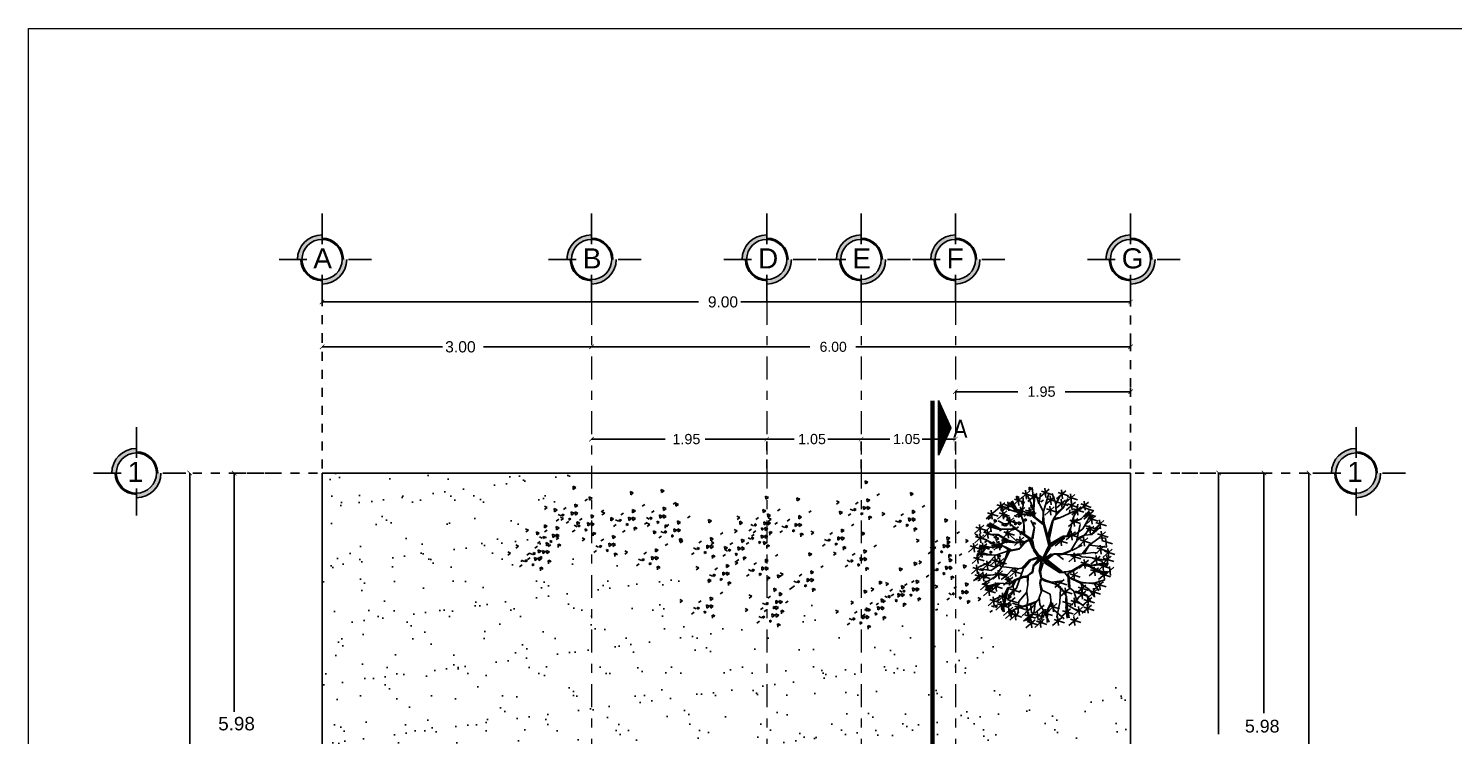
# Model space of a CAD drawing. Header units: inches. Extents: x 0.9 to 45.9, y 0.4 to 30.4.
# Drawn here: x 0.94 to 16.81, y 22.51 to 30.38 of the extents above; entities that cross this region are included whole.
import ezdxf

# ---------------------------------------------------------------- set-up
doc = ezdxf.new("R2010")
doc.units = ezdxf.units.IN
doc.header["$MEASUREMENT"] = 0
for name, pattern in [('ACAD_ISO02W100', [15, 12, -3]), ('DASHDOT', [25.4, 12.7, -6.35, 0, -6.35]), ('JIS_09_08', [10.75, 8, -0.55, 0.55, -0.55, 0.55, -0.55])]:
    doc.linetypes.add(name, pattern=pattern)
for name, color, linetype in [('corte', 6, 'Continuous'), ('JARDÍN-PLANTAS', 88, 'Continuous'), ('MUEBLES', 8, 'Continuous'), ('TEXTO', 142, 'Continuous'), ('VEGETACIÓN EXISTENTE', 84, 'Continuous'), ('VENTANAS', 143, 'Continuous')]:
    doc.layers.add(name, color=color, linetype=linetype)
doc.layers.add('EJES', color=252, linetype='DASHDOT', lineweight=9)
doc.layers.add('PIE D PLANO', color=1, linetype='Continuous', lineweight=18)
doc.styles.add('COTAS', font='Tahoma.ttf', dxfattribs={"height": 0.1})
doc.styles.add('COTAS II', font='Arial.ttf', dxfattribs={"height": 0.1})
doc.styles.add('TEXTO', font='Arial.ttf', dxfattribs={"width": 0.8, "height": 0.2})

# ---------------------------------------------------------------- blocks, each defined once
blk = doc.blocks.new('_ArchTick')
at = {"color": 0, "linetype": 'ByBlock', "const_width": 0.15}
blk.add_lwpolyline([(-0.5, -0.5), (0.5, 0.5)], dxfattribs=at)
blk = doc.blocks.new('ar-2')
at = {"layer": 'VEGETACIÓN EXISTENTE'}
for p, q in [((29.552, 112.413), (29.346, 112.23)), ((29.379, 112.368), (29.613, 112.296)), ((29.457, 112.43), (29.48, 112.23)), ((29.716, 112.36), (29.509, 112.177)), ((29.543, 112.315), (29.776, 112.243)), ((29.603, 112.491), (29.626, 112.29)), ((29.638, 112.218), (29.619, 112.342)), ((29.62, 112.377), (29.643, 112.177)), ((29.638, 112.342), (29.65, 112.224)), ((29.644, 111.993), (29.662, 112.348)), ((29.756, 112.137), (29.688, 112.342)), ((29.762, 112.143), (29.787, 112.361)), ((29.982, 112.455), (29.776, 112.272)), ((29.809, 112.411), (30.043, 112.339)), ((29.855, 111.956), (29.974, 112.361)), ((29.887, 112.473), (29.91, 112.272)), ((30.129, 112.131), (30.048, 112.355)), ((30.353, 112.423), (30.146, 112.24)), ((30.18, 112.379), (30.413, 112.306)), ((30.257, 112.441), (30.28, 112.24)), ((30.555, 112.339), (30.348, 112.155)), ((30.459, 112.356), (30.482, 112.155)), ((28.994, 112.147), (28.788, 111.964)), ((28.821, 112.102), (29.055, 112.03)), ((28.899, 112.164), (28.922, 111.964)), ((29.159, 112.15), (28.953, 111.966)), ((29.24, 111.943), (28.972, 112.031)), ((28.986, 112.105), (29.22, 112.033)), ((29.064, 112.167), (29.087, 111.966)), ((29.245, 111.956), (29.091, 112.149)), ((29.115, 112.149), (29.24, 111.988)), ((29.24, 111.988), (29.14, 112.174)), ((29.277, 111.969), (29.158, 112.187)), ((29.381, 112.272), (29.175, 112.089)), ((29.208, 112.227), (29.442, 112.155)), ((29.442, 112.04), (29.235, 111.857)), ((29.269, 111.995), (29.502, 111.923)), ((29.286, 112.289), (29.309, 112.089)), ((29.346, 112.057), (29.369, 111.857)), ((29.401, 112.088), (29.364, 112.162)), ((29.37, 111.844), (29.414, 112.149)), ((29.414, 112.149), (29.395, 112.287)), ((29.632, 112.027), (29.426, 111.844)), ((29.638, 112.025), (29.5, 112.311)), ((29.537, 112.044), (29.56, 111.844)), ((29.619, 111.888), (29.644, 112.043)), ((29.644, 112.043), (29.638, 112.218)), ((29.849, 111.956), (29.762, 112.143)), ((30.096, 112.061), (29.889, 111.878)), ((30.099, 112.288), (29.893, 112.105)), ((29.923, 112.016), (30.156, 111.944)), ((29.926, 112.243), (30.16, 112.171)), ((30, 112.078), (30.023, 111.878)), ((30.004, 112.305), (30.027, 112.105)), ((30.142, 111.882), (30.129, 112.131)), ((30.136, 112.137), (30.229, 112.305)), ((30.344, 112.212), (30.137, 112.029)), ((30.142, 111.919), (30.297, 112.038)), ((30.147, 111.882), (30.297, 112.031)), ((30.171, 112.168), (30.404, 112.095)), ((30.248, 112.23), (30.271, 112.029)), ((30.297, 112.031), (30.396, 112.249)), ((30.566, 112.171), (30.36, 111.988)), ((30.382, 112.294), (30.615, 112.222)), ((30.393, 112.127), (30.627, 112.054)), ((30.428, 111.913), (30.739, 112.056)), ((30.434, 111.919), (30.446, 112)), ((30.471, 112.189), (30.494, 111.988)), ((30.694, 112.066), (30.488, 111.883)), ((30.521, 112.021), (30.755, 111.949)), ((30.595, 111.956), (30.621, 112.125)), ((30.599, 112.083), (30.622, 111.883)), ((30.86, 112.173), (30.654, 111.99)), ((30.687, 112.129), (30.921, 112.056)), ((30.743, 112.051), (30.977, 111.979)), ((30.765, 112.191), (30.788, 111.99)), ((28.764, 111.682), (28.558, 111.499)), ((28.786, 111.965), (28.579, 111.782)), ((28.613, 111.92), (28.846, 111.848)), ((28.897, 111.564), (28.654, 111.695)), ((28.669, 111.7), (28.692, 111.499)), ((28.69, 111.982), (28.714, 111.782)), ((29.043, 111.964), (28.837, 111.781)), ((28.978, 111.677), (28.853, 111.744)), ((28.87, 111.919), (29.104, 111.847)), ((29.041, 111.839), (28.91, 111.982)), ((28.948, 111.981), (28.971, 111.781)), ((29.198, 111.809), (28.992, 111.626)), ((29.025, 111.764), (29.259, 111.692)), ((29.102, 111.683), (29.041, 111.839)), ((29.258, 111.564), (29.102, 111.683)), ((29.103, 111.827), (29.126, 111.626)), ((29.383, 111.888), (29.245, 111.956)), ((29.383, 111.9), (29.277, 111.969)), ((29.42, 111.733), (29.37, 111.844)), ((29.37, 111.844), (29.42, 111.683)), ((29.494, 111.894), (29.383, 111.9)), ((29.588, 111.876), (29.383, 111.888)), ((29.42, 111.683), (29.414, 111.471)), ((29.439, 111.458), (29.42, 111.733)), ((29.459, 111.982), (29.692, 111.91)), ((29.619, 111.888), (29.494, 111.894)), ((29.662, 111.601), (29.576, 111.757)), ((29.862, 111.657), (29.588, 111.876)), ((29.638, 111.906), (29.644, 111.863)), ((29.669, 111.832), (29.644, 111.993)), ((29.881, 111.664), (29.669, 111.832)), ((29.837, 111.701), (29.855, 111.95)), ((29.874, 111.677), (29.849, 111.956)), ((29.961, 111.421), (30.067, 111.77)), ((29.998, 111.365), (30.08, 111.794)), ((30.08, 111.794), (30.142, 111.882)), ((30.086, 111.776), (30.223, 111.82)), ((30.104, 111.813), (30.229, 111.826)), ((30.223, 111.82), (30.428, 111.913)), ((30.622, 111.809), (30.416, 111.626)), ((30.446, 111.502), (30.491, 111.701)), ((30.449, 111.764), (30.683, 111.692)), ((30.484, 111.714), (30.546, 111.888)), ((30.491, 111.701), (30.701, 111.8)), ((30.502, 111.739), (30.695, 111.794)), ((30.527, 111.827), (30.55, 111.626)), ((30.546, 111.888), (30.595, 111.956)), ((30.701, 111.8), (30.857, 111.963)), ((30.739, 111.577), (30.857, 111.782)), ((30.963, 111.971), (30.756, 111.788)), ((30.757, 111.863), (30.87, 111.943)), ((30.757, 111.85), (30.882, 111.919)), ((30.79, 111.926), (31.023, 111.854)), ((31.017, 111.865), (30.81, 111.682)), ((30.844, 111.82), (31.077, 111.748)), ((30.857, 111.782), (30.956, 111.857)), ((30.867, 111.988), (30.89, 111.788)), ((30.921, 111.882), (30.945, 111.682)), ((31.2, 111.764), (30.994, 111.581)), ((31.027, 111.72), (31.261, 111.648)), ((31.105, 111.782), (31.128, 111.581)), ((28.528, 111.641), (28.322, 111.457)), ((28.536, 111.431), (28.33, 111.248)), ((28.355, 111.596), (28.589, 111.524)), ((28.363, 111.387), (28.597, 111.315)), ((28.433, 111.658), (28.456, 111.457)), ((28.441, 111.449), (28.464, 111.248)), ((28.703, 111.533), (28.497, 111.35)), ((28.68, 111.44), (28.53, 111.502)), ((28.53, 111.488), (28.763, 111.416)), ((28.591, 111.638), (28.825, 111.565)), ((28.608, 111.55), (28.631, 111.35)), ((28.853, 111.558), (28.611, 111.664)), ((28.853, 111.564), (28.636, 111.67)), ((28.853, 111.44), (28.68, 111.44)), ((28.848, 111.434), (28.755, 111.366)), ((29.245, 111.558), (28.853, 111.558)), ((29.091, 111.303), (28.853, 111.44)), ((29.041, 111.297), (28.854, 111.434)), ((29.153, 111.542), (28.947, 111.359)), ((29.091, 111.677), (28.978, 111.677)), ((28.98, 111.498), (29.214, 111.426)), ((29.058, 111.56), (29.081, 111.359)), ((29.29, 111.272), (29.084, 111.452)), ((29.426, 111.381), (29.22, 111.198)), ((29.494, 111.409), (29.245, 111.558)), ((29.563, 111.334), (29.271, 111.534)), ((29.331, 111.398), (29.354, 111.198)), ((29.619, 111.328), (29.494, 111.409)), ((29.6, 111.352), (29.656, 111.595)), ((29.625, 111.346), (29.662, 111.601)), ((29.98, 111.197), (29.862, 111.657)), ((29.967, 111.378), (29.881, 111.664)), ((29.998, 111.352), (29.967, 111.378)), ((29.98, 111.384), (30.017, 111.534)), ((30.017, 111.246), (30.297, 111.409)), ((30.036, 111.179), (30.309, 111.396)), ((30.333, 111.375), (30.126, 111.192)), ((30.237, 111.392), (30.26, 111.192)), ((30.297, 111.409), (30.422, 111.421)), ((30.309, 111.396), (30.471, 111.409)), ((30.572, 111.509), (30.366, 111.326)), ((30.385, 111.421), (30.459, 111.59)), ((30.399, 111.465), (30.632, 111.392)), ((30.422, 111.421), (30.446, 111.502)), ((30.471, 111.409), (30.565, 111.446)), ((30.477, 111.527), (30.5, 111.326)), ((30.565, 111.446), (30.739, 111.577)), ((30.603, 111.328), (30.677, 111.671)), ((30.609, 111.322), (30.783, 111.434)), ((30.615, 111.366), (30.789, 111.44)), ((30.85, 111.375), (30.644, 111.192)), ((30.755, 111.392), (30.778, 111.192)), ((30.981, 111.635), (30.775, 111.452)), ((30.783, 111.648), (31.017, 111.576)), ((30.783, 111.434), (30.939, 111.453)), ((30.789, 111.434), (30.895, 111.621)), ((30.808, 111.591), (31.042, 111.519)), ((30.876, 111.216), (31.094, 111.372)), ((30.886, 111.653), (30.909, 111.452)), ((30.939, 111.453), (31.088, 111.652)), ((30.939, 111.453), (31.119, 111.614)), ((31.239, 111.509), (31.033, 111.326)), ((31.066, 111.465), (31.3, 111.392)), ((31.094, 111.372), (31.231, 111.378)), ((31.144, 111.527), (31.167, 111.326)), ((31.242, 111.382), (31.265, 111.182)), ((28.4, 111.227), (28.194, 111.044)), ((28.227, 111.182), (28.46, 111.11)), ((28.305, 111.244), (28.328, 111.044)), ((28.569, 111.108), (28.363, 110.925)), ((28.603, 111.231), (28.396, 111.048)), ((28.396, 111.064), (28.63, 110.991)), ((28.637, 111.16), (28.419, 111.135)), ((28.43, 111.186), (28.663, 111.114)), ((28.431, 111.16), (28.556, 111.166)), ((28.723, 111.148), (28.437, 111.198)), ((28.474, 111.126), (28.497, 110.925)), ((28.711, 111.253), (28.481, 111.359)), ((28.507, 111.248), (28.53, 111.048)), ((28.829, 111.166), (28.711, 111.253)), ((28.823, 111.166), (28.723, 111.148)), ((28.964, 111.276), (28.758, 111.092)), ((28.791, 111.231), (29.025, 111.159)), ((29.102, 111.085), (28.804, 110.979)), ((29.116, 111.085), (28.811, 111.284)), ((29.016, 111.278), (28.823, 111.166)), ((28.869, 111.293), (28.892, 111.092)), ((29.072, 111.067), (28.973, 110.799)), ((29.103, 111.06), (28.985, 110.805)), ((28.997, 111.173), (29.14, 111.098)), ((29.246, 111.253), (29.016, 111.278)), ((29.234, 111.272), (29.041, 111.297)), ((29.277, 111.259), (29.091, 111.303)), ((29.339, 111.129), (29.102, 111.085)), ((29.109, 111.067), (29.327, 111.116)), ((29.253, 111.336), (29.486, 111.264)), ((29.408, 111.26), (29.265, 111.26)), ((29.457, 111.285), (29.277, 111.259)), ((29.47, 111.285), (29.339, 111.129)), ((29.433, 111.278), (29.339, 111.129)), ((29.544, 111.334), (29.457, 111.285)), ((29.55, 111.309), (29.47, 111.285)), ((29.55, 111.309), (29.625, 111.135)), ((29.595, 111.266), (29.563, 111.334)), ((29.644, 111.11), (29.6, 111.322)), ((29.656, 111.129), (29.619, 111.328)), ((29.763, 110.923), (29.638, 111.098)), ((29.749, 110.967), (29.644, 111.11)), ((29.756, 110.992), (29.656, 111.129)), ((29.848, 110.918), (29.98, 111.197)), ((29.848, 110.918), (30.004, 111.179)), ((29.918, 110.992), (30.017, 111.16)), ((30.004, 111.179), (29.974, 111.346)), ((30.017, 111.179), (29.998, 111.352)), ((30.03, 111.209), (30.253, 111.359)), ((30.16, 111.33), (30.393, 111.258)), ((30.279, 111.017), (30.472, 111.091)), ((30.348, 111.017), (30.478, 111.091)), ((30.472, 111.091), (30.609, 111.322)), ((30.491, 111.091), (30.721, 111.21)), ((30.677, 111.33), (30.911, 111.258)), ((30.727, 111.017), (30.876, 111.216)), ((30.746, 111.023), (30.976, 111.048)), ((30.777, 111.036), (30.889, 111.229)), ((30.889, 111.216), (31.275, 111.173)), ((30.976, 111.048), (31.063, 111.042)), ((31.222, 111.198), (31.016, 111.015)), ((31.049, 111.153), (31.283, 111.081)), ((31.127, 111.215), (31.15, 111.015)), ((31.164, 111.32), (31.398, 111.248)), ((31.394, 111.125), (31.188, 110.942)), ((31.221, 111.081), (31.455, 111.009)), ((31.299, 111.143), (31.322, 110.942)), ((28.468, 110.742), (28.262, 110.559)), ((28.48, 110.97), (28.274, 110.787)), ((28.307, 110.925), (28.541, 110.853)), ((28.373, 110.759), (28.396, 110.559)), ((28.385, 110.987), (28.408, 110.787)), ((28.406, 110.992), (28.767, 110.98)), ((28.786, 110.98), (28.412, 111.011)), ((28.648, 110.817), (28.418, 110.705)), ((28.699, 110.836), (28.493, 110.653)), ((28.526, 110.791), (28.759, 110.719)), ((28.604, 110.853), (28.627, 110.653)), ((28.804, 110.979), (28.648, 110.817)), ((28.875, 110.925), (28.669, 110.742)), ((28.848, 110.743), (28.699, 110.637)), ((28.702, 110.88), (28.936, 110.808)), ((28.98, 110.902), (28.774, 110.719)), ((28.78, 110.942), (28.803, 110.742)), ((28.991, 110.793), (28.798, 110.5)), ((28.807, 110.857), (29.041, 110.785)), ((28.985, 110.805), (28.848, 110.743)), ((28.885, 110.919), (28.908, 110.719)), ((29.545, 110.868), (29.377, 110.693)), ((29.551, 110.861), (29.408, 110.693)), ((29.433, 110.693), (29.582, 110.868)), ((29.738, 110.942), (29.545, 110.868)), ((29.756, 110.917), (29.551, 110.861)), ((29.644, 110.774), (29.613, 110.612)), ((29.651, 110.743), (29.626, 110.6)), ((29.848, 110.918), (29.651, 110.743)), ((29.657, 110.768), (29.781, 110.936)), ((29.812, 110.923), (29.657, 110.768)), ((29.855, 110.917), (29.749, 110.967)), ((29.855, 110.917), (29.756, 110.992)), ((29.812, 110.874), (29.769, 110.625)), ((29.848, 110.918), (29.775, 110.612)), ((29.856, 110.812), (29.8, 110.618)), ((29.848, 110.918), (29.887, 110.811)), ((29.893, 110.954), (29.881, 110.917)), ((29.881, 110.917), (29.905, 110.817)), ((29.887, 110.811), (30.223, 110.599)), ((29.905, 110.817), (29.918, 110.917)), ((29.918, 110.936), (30.043, 111.017)), ((29.918, 110.917), (29.918, 110.992)), ((29.924, 110.911), (30.018, 110.986)), ((29.93, 110.898), (30.291, 110.618)), ((29.937, 110.805), (29.93, 110.867)), ((29.93, 110.867), (30.21, 110.655)), ((30.204, 110.631), (29.937, 110.805)), ((29.949, 110.886), (30.092, 111.005)), ((30.21, 110.655), (29.967, 110.811)), ((30.018, 110.986), (30.105, 111.017)), ((30.092, 111.005), (30.155, 111.005)), ((30.105, 111.017), (30.298, 111.017)), ((30.155, 111.005), (30.31, 110.892)), ((30.192, 110.986), (30.323, 111.011)), ((30.298, 111.017), (30.422, 110.992)), ((30.422, 110.992), (30.727, 111.017)), ((30.638, 111.025), (30.432, 110.841)), ((30.465, 110.98), (30.699, 110.908)), ((30.502, 110.649), (30.739, 110.787)), ((30.528, 110.992), (30.659, 110.986)), ((30.534, 110.643), (30.733, 110.768)), ((30.543, 111.042), (30.566, 110.841)), ((30.628, 111.005), (30.721, 110.955)), ((30.868, 110.88), (30.662, 110.697)), ((30.695, 110.835), (30.928, 110.763)), ((30.721, 110.955), (30.908, 110.942)), ((30.733, 110.768), (30.9, 110.737)), ((30.739, 110.787), (30.882, 110.755)), ((30.773, 110.897), (30.796, 110.697)), ((30.882, 110.755), (31.199, 110.787)), ((30.9, 110.737), (31.156, 110.631)), ((30.908, 110.942), (31.293, 110.874)), ((31.181, 110.811), (30.919, 110.761)), ((31.128, 110.97), (30.922, 110.787)), ((30.955, 110.925), (31.189, 110.853)), ((30.994, 110.73), (31.017, 110.53)), ((31.033, 110.987), (31.056, 110.787)), ((31.276, 110.82), (31.07, 110.637)), ((31.103, 110.776), (31.336, 110.704)), ((31.368, 110.97), (31.162, 110.787)), ((31.181, 110.838), (31.204, 110.637)), ((31.298, 110.798), (31.181, 110.811)), ((31.195, 110.925), (31.428, 110.853)), ((31.199, 110.787), (31.293, 110.755)), ((31.298, 110.78), (31.224, 110.792)), ((31.433, 110.725), (31.227, 110.542)), ((31.273, 110.987), (31.296, 110.787)), ((31.338, 110.742), (31.361, 110.542)), ((28.295, 110.697), (28.529, 110.625)), ((28.513, 110.584), (28.307, 110.401)), ((28.34, 110.539), (28.574, 110.467)), ((28.608, 110.578), (28.402, 110.395)), ((28.418, 110.601), (28.441, 110.401)), ((28.435, 110.533), (28.669, 110.461)), ((28.699, 110.637), (28.456, 110.675)), ((28.568, 110.525), (28.462, 110.5)), ((28.63, 110.525), (28.475, 110.482)), ((28.513, 110.595), (28.536, 110.395)), ((28.798, 110.5), (28.531, 110.339)), ((28.755, 110.538), (28.537, 110.532)), ((28.923, 110.563), (28.63, 110.525)), ((28.953, 110.629), (28.747, 110.446)), ((28.78, 110.585), (29.013, 110.513)), ((28.858, 110.647), (28.881, 110.446)), ((29.284, 110.681), (28.916, 110.724)), ((29.06, 110.538), (28.923, 110.563)), ((29.066, 110.532), (28.923, 110.438)), ((29.183, 110.491), (28.977, 110.308)), ((29.01, 110.446), (29.243, 110.374)), ((29.178, 110.669), (29.06, 110.538)), ((29.088, 110.508), (29.111, 110.308)), ((29.228, 110.432), (29.109, 110.339)), ((29.32, 110.686), (29.114, 110.503)), ((29.147, 110.641), (29.381, 110.569)), ((29.408, 110.693), (29.178, 110.669)), ((29.253, 110.426), (29.184, 110.282)), ((29.225, 110.703), (29.248, 110.503)), ((29.414, 110.507), (29.228, 110.432)), ((29.427, 110.494), (29.253, 110.426)), ((29.421, 110.687), (29.271, 110.245)), ((29.514, 110.519), (29.414, 110.507)), ((29.501, 110.482), (29.427, 110.494)), ((29.501, 110.519), (29.52, 110.332)), ((29.613, 110.612), (29.514, 110.525)), ((29.582, 110.575), (29.514, 110.519)), ((29.52, 110.307), (29.526, 110.513)), ((29.626, 110.6), (29.582, 110.575)), ((29.775, 110.612), (29.812, 110.457)), ((29.8, 110.45), (29.787, 110.357)), ((29.819, 110.432), (29.794, 110.364)), ((29.8, 110.618), (29.825, 110.469)), ((29.812, 110.457), (29.887, 110.413)), ((29.825, 110.469), (29.912, 110.426)), ((29.887, 110.413), (30.124, 110.345)), ((29.912, 110.426), (30.092, 110.37)), ((30.285, 110.413), (30.055, 110.382)), ((30.328, 110.446), (30.122, 110.263)), ((30.13, 110.37), (30.285, 110.413)), ((30.291, 110.618), (30.204, 110.631)), ((30.223, 110.599), (30.341, 110.593)), ((30.309, 110.618), (30.372, 110.618)), ((30.341, 110.593), (30.422, 110.493)), ((30.372, 110.618), (30.502, 110.649)), ((30.403, 110.581), (30.446, 110.493)), ((30.409, 110.581), (30.534, 110.643)), ((30.416, 110.488), (30.428, 110.282)), ((30.627, 110.614), (30.421, 110.43)), ((30.422, 110.493), (30.701, 110.369)), ((30.453, 110.282), (30.435, 110.482)), ((30.446, 110.493), (30.695, 110.388)), ((30.454, 110.569), (30.687, 110.497)), ((30.532, 110.631), (30.555, 110.43)), ((31.089, 110.713), (30.883, 110.53)), ((31.138, 110.612), (30.907, 110.724)), ((30.916, 110.668), (31.15, 110.596)), ((31.019, 110.376), (31.231, 110.443)), ((31.301, 110.632), (31.094, 110.449)), ((31.105, 110.425), (31.128, 110.224)), ((31.128, 110.587), (31.361, 110.515)), ((31.249, 110.581), (31.138, 110.612)), ((31.261, 110.599), (31.144, 110.625)), ((31.156, 110.631), (31.274, 110.625)), ((31.205, 110.649), (31.228, 110.449)), ((28.669, 110.386), (28.463, 110.203)), ((28.496, 110.341), (28.729, 110.269)), ((28.738, 110.254), (28.532, 110.071)), ((28.565, 110.21), (28.798, 110.138)), ((28.574, 110.403), (28.597, 110.203)), ((28.86, 110.357), (28.58, 110.27)), ((28.705, 110.282), (28.58, 110.257)), ((28.599, 110.233), (28.705, 110.282)), ((28.612, 110.208), (28.842, 110.345)), ((28.643, 110.272), (28.666, 110.071)), ((28.897, 110.351), (28.69, 110.168)), ((28.724, 110.306), (28.957, 110.234)), ((28.991, 110.096), (28.755, 109.984)), ((28.801, 110.368), (28.825, 110.168)), ((29.048, 110.123), (28.842, 109.94)), ((29.109, 110.339), (28.86, 110.357)), ((28.953, 110.14), (28.976, 109.94)), ((29.035, 110.158), (28.96, 109.791)), ((29.091, 110.245), (28.973, 109.766)), ((29.078, 110.251), (28.991, 110.096)), ((29.184, 110.282), (29.078, 110.251)), ((29.286, 110.273), (29.08, 110.09)), ((29.271, 110.245), (29.103, 110.052)), ((29.113, 110.228), (29.346, 110.156)), ((29.122, 110.332), (29.228, 110.407)), ((29.228, 110.407), (29.165, 110.282)), ((29.191, 110.29), (29.214, 110.09)), ((29.489, 110.152), (29.321, 109.952)), ((29.52, 110.332), (29.489, 110.152)), ((29.495, 110.164), (29.52, 109.984)), ((29.831, 110.195), (29.775, 110.04)), ((29.787, 110.357), (29.819, 110.183)), ((29.794, 110.364), (29.837, 110.208)), ((29.837, 110.208), (30.018, 110.12)), ((30.018, 110.12), (30.043, 109.915)), ((30.124, 110.37), (30.254, 110.264)), ((30.124, 110.345), (30.248, 110.245)), ((30.155, 110.402), (30.389, 110.329)), ((30.248, 110.245), (30.235, 109.934)), ((30.449, 110.246), (30.243, 110.063)), ((30.26, 110.257), (30.379, 110.071)), ((30.276, 110.201), (30.51, 110.129)), ((30.354, 110.263), (30.377, 110.063)), ((30.428, 110.282), (30.546, 110.189)), ((30.546, 110.189), (30.615, 109.971)), ((30.565, 110.171), (30.814, 110.102)), ((30.578, 110.189), (30.827, 110.108)), ((30.811, 110.324), (30.605, 110.14)), ((30.811, 110.191), (30.605, 110.008)), ((30.638, 110.279), (30.872, 110.207)), ((30.638, 110.146), (30.872, 110.074)), ((30.683, 110.364), (30.883, 110.226)), ((30.695, 110.388), (31, 110.35)), ((30.701, 110.369), (31.019, 110.376)), ((30.716, 110.341), (30.739, 110.14)), ((30.716, 110.208), (30.739, 110.008)), ((30.827, 110.108), (30.914, 109.977)), ((31.078, 110.24), (30.872, 110.057)), ((30.883, 110.226), (31.007, 110.065)), ((30.905, 110.195), (31.138, 110.123)), ((30.983, 110.257), (31.006, 110.057)), ((31.2, 110.407), (30.994, 110.224)), ((31, 110.35), (31.099, 110.195)), ((31.027, 110.363), (31.261, 110.29)), ((28.848, 110.035), (28.641, 109.852)), ((28.675, 109.99), (28.908, 109.918)), ((28.752, 110.053), (28.776, 109.852)), ((29.013, 109.94), (28.807, 109.757)), ((28.84, 109.895), (29.074, 109.823)), ((28.875, 110.078), (29.109, 110.006)), ((28.918, 109.957), (28.941, 109.757)), ((28.974, 109.92), (28.997, 109.72)), ((29.186, 109.821), (28.979, 109.638)), ((29.237, 110.04), (29.031, 109.856)), ((29.064, 109.995), (29.297, 109.923)), ((29.09, 109.838), (29.113, 109.638)), ((29.181, 109.913), (29.414, 109.841)), ((29.676, 109.915), (29.215, 109.772)), ((29.23, 109.845), (29.463, 109.773)), ((29.246, 109.784), (29.713, 109.952)), ((29.321, 109.952), (29.302, 109.679)), ((29.603, 109.817), (29.397, 109.634)), ((29.677, 109.879), (29.47, 109.696)), ((29.52, 109.984), (29.489, 109.753)), ((29.508, 109.835), (29.531, 109.634)), ((29.581, 109.897), (29.605, 109.696)), ((29.682, 109.915), (29.663, 109.729)), ((29.887, 109.874), (29.681, 109.691)), ((29.781, 110.027), (29.682, 109.915)), ((29.775, 110.04), (29.787, 109.884)), ((29.787, 109.884), (29.869, 109.753)), ((29.914, 109.78), (29.938, 109.579)), ((30.024, 109.909), (29.955, 109.76)), ((30.165, 109.907), (29.959, 109.724)), ((30.043, 109.915), (29.962, 109.747)), ((29.992, 109.862), (30.226, 109.79)), ((30.03, 109.965), (30.024, 109.909)), ((30.043, 109.915), (30.099, 109.772)), ((30.07, 109.924), (30.093, 109.724)), ((30.235, 109.934), (30.167, 109.616)), ((30.471, 109.796), (30.265, 109.613)), ((30.294, 109.956), (30.527, 109.884)), ((30.366, 110.046), (30.379, 109.853)), ((30.397, 109.585), (30.372, 109.841)), ((30.376, 109.813), (30.399, 109.613)), ((30.379, 110.071), (30.397, 109.884)), ((30.379, 109.853), (30.422, 109.592)), ((30.391, 109.884), (30.441, 109.592)), ((30.397, 109.884), (30.652, 109.735)), ((30.65, 110.024), (30.444, 109.841)), ((30.477, 109.979), (30.71, 109.907)), ((30.743, 109.829), (30.537, 109.646)), ((30.555, 110.041), (30.578, 109.841)), ((30.57, 109.784), (30.804, 109.712)), ((30.615, 109.971), (30.771, 109.853)), ((30.648, 109.846), (30.671, 109.646)), ((30.94, 109.879), (30.733, 109.696)), ((30.944, 110.051), (30.738, 109.868)), ((30.767, 109.835), (31, 109.763)), ((30.771, 110.006), (31.004, 109.934)), ((30.844, 109.897), (30.867, 109.696)), ((30.849, 110.068), (30.872, 109.868)), ((29.235, 109.753), (29.028, 109.57)), ((29.215, 109.772), (29.085, 109.691)), ((29.331, 109.718), (29.124, 109.535)), ((29.139, 109.77), (29.162, 109.57)), ((29.158, 109.673), (29.391, 109.601)), ((29.235, 109.735), (29.259, 109.535)), ((29.302, 109.679), (29.259, 109.616)), ((29.632, 109.695), (29.426, 109.512)), ((29.459, 109.65), (29.692, 109.578)), ((29.663, 109.729), (29.47, 109.517)), ((29.684, 109.547), (29.478, 109.364)), ((29.511, 109.502), (29.745, 109.43)), ((29.514, 109.523), (29.632, 109.679)), ((29.537, 109.712), (29.56, 109.512)), ((29.663, 109.722), (29.539, 109.511)), ((29.589, 109.564), (29.612, 109.364)), ((29.654, 109.673), (29.887, 109.601)), ((29.887, 109.556), (29.681, 109.373)), ((29.904, 109.773), (29.698, 109.59)), ((29.714, 109.512), (29.948, 109.44)), ((29.731, 109.735), (29.754, 109.535)), ((29.792, 109.574), (29.815, 109.373)), ((30.01, 109.763), (29.803, 109.579)), ((29.869, 109.753), (29.831, 109.61)), ((29.831, 109.61), (29.85, 109.479)), ((29.837, 109.718), (30.07, 109.646)), ((29.875, 109.753), (29.999, 109.492)), ((29.962, 109.747), (29.955, 109.486)), ((30.282, 109.601), (30.076, 109.418)), ((30.099, 109.772), (30.335, 109.573)), ((30.109, 109.556), (30.343, 109.484)), ((30.167, 109.616), (30.211, 109.523)), ((30.187, 109.618), (30.21, 109.418)), ((30.298, 109.751), (30.532, 109.679)), ((30.645, 109.605), (30.439, 109.422)), ((30.472, 109.561), (30.706, 109.489)), ((30.55, 109.623), (30.573, 109.422))]:
    blk.add_line(p, q, dxfattribs=at)
blk = doc.blocks.new('nubes')
at = {"layer": 'VEGETACIÓN EXISTENTE'}
for p, q in [((165.19, 69.354), (165.222, 69.338)), ((165.192, 69.346), (165.215, 69.335)), ((165.215, 69.335), (165.213, 69.36)), ((165.222, 69.338), (165.219, 69.374)), ((165.452, 69.328), (165.422, 69.308)), ((165.238, 69.261), (165.209, 69.241)), ((165.209, 69.241), (165.241, 69.225)), ((165.24, 69.175), (165.211, 69.155)), ((165.241, 69.225), (165.238, 69.261)), ((165.243, 69.139), (165.24, 69.175)), ((165.281, 69.261), (165.252, 69.241)), ((165.252, 69.241), (165.284, 69.225)), ((165.284, 69.225), (165.281, 69.261)), ((165.307, 69.319), (165.287, 69.305)), ((165.287, 69.305), (165.309, 69.295)), ((165.309, 69.295), (165.307, 69.319)), ((165.372, 69.199), (165.342, 69.179)), ((165.385, 69.274), (165.364, 69.26)), ((165.364, 69.26), (165.386, 69.25)), ((165.386, 69.25), (165.385, 69.274)), ((165.398, 69.271), (165.43, 69.255)), ((165.581, 69.199), (165.551, 69.179)), ((165.551, 69.179), (165.583, 69.164)), ((165.132, 69.104), (165.103, 69.085)), ((165.211, 69.155), (165.243, 69.139)), ((165.261, 68.975), (165.232, 68.955)), ((165.232, 68.955), (165.264, 68.94)), ((165.264, 68.94), (165.261, 68.975))]:
    blk.add_line(p, q, dxfattribs=at)
blk = doc.blocks.new('SSVTHRT')
at = {"layer": 'VEGETACIÓN EXISTENTE'}
for p in [(1463.692, 1153.851), (1463.861, 1153.951), (1464.868, 1153.931), (1462.276, 1153.811), (1463.467, 1153.703), (1464.826, 1153.781), (1465.596, 1153.831), (1462.754, 1153.672), (1463.303, 1153.642), (1464.477, 1153.537), (1462.935, 1153.402), (1464.982, 1153.409), (1464.982, 1153.409), (1465.416, 1153.466), (1463.885, 1153.305), (1466.207, 1153.292), (1467.421, 1153.224), (1467.51, 1153.303), (1462.306, 1153.104), (1462.415, 1153.164), (1462.962, 1153.159), (1464.136, 1153.073), (1464.988, 1153.054), (1465.247, 1153.186), (1465.594, 1153.167), (1466.683, 1153.144), (1467.311, 1153.044), (1462.166, 1152.905), (1464.611, 1152.924), (1464.958, 1152.905), (1465.959, 1152.983), (1466.922, 1152.915), (1462.026, 1152.805), (1463.346, 1152.864), (1463.851, 1152.735), (1466.12, 1152.83), (1466.463, 1152.855), (1467.102, 1152.795)]:
    blk.add_blockref('nubes', p, dxfattribs=at)

msp = doc.modelspace()

# ---------------------------------------------------------------- hatches: boundary and pattern name
h = msp.add_hatch()
h.set_pattern_fill('AR-SAND', color=3, scale=0.01, style=0)
h.set_pattern_definition([(37.5, (-1650.61493, -906.36356), (-0.01600031, 0.48941324), [0, -0.38608, 0, -0.4318, 0, -0.41275]), (7.5, (-1650.61493, -906.36356), (0.44952328, 0.7168251), [0, -0.20828, 0, -0.34798, 0, -0.13335]), (327.5, (-1650.92735, -906.36356), (0.79099237, 0.00143718), [0, -0.127, 0, -0.4572, 0, -0.5969]), (317.5, (-1650.92735, -906.36356), (0.76355645, 0.22292932), [0, -0.0635, 0, -0.29972, 0, -0.3429])])
h.paths.add_polyline_path([(4.211, 18.831), (7.136, 18.831), (7.136, 19.831), (8.336, 19.831), (12.086, 19.831), (13.211, 19.831), (13.211, 23.152), (12.747, 23.042), (12.555, 22.765), (12.267, 22.719), (12.146, 22.768), (12.149, 23.017), (11.829, 22.9), (11.715, 23.024), (11.879, 23.17), (11.669, 23.273), (11.709, 23.501), (11.956, 23.493), (11.815, 23.639), (11.82, 23.732), (11.569, 23.84), (11.029, 23.998), (10.342, 23.585), (9.991, 23.683), (9.635, 23.996), (9.389, 23.655), (8.936, 23.635), (8.76, 23.839), (8.567, 23.663), (8.186, 23.756), (8.082, 24), (8.263, 24.337), (8.213, 24.533), (8.084, 24.545), (8.032, 24.309), (7.886, 24.268), (7.558, 24.413), (7.155, 24.493), (6.953, 24.64), (6.779, 24.313), (6.658, 24.251), (6.516, 24.32), (6.411, 24.315), (7.276, 25.431), (4.211, 25.431)])
at = {"layer": 'corte', "lineweight": 5}
h = msp.add_hatch(dxfattribs=at)
h.set_pattern_fill('JIS_LC_20A', color=256, scale=0.0005, angle=90, style=0)
h.set_pattern_definition([(135, (1283.890207, -826.033754), (-0.00707106781, -0.00707106781), []), (135, (1283.890207, -826.033254), (-0.00707106781, -0.00707106781), [])])
h.paths.add_polyline_path([(11.072, 26.238), (11.072, 25.63), (11.21, 25.934)])
at = {"layer": 'VENTANAS'}
h = msp.add_hatch(color=0, dxfattribs=at)
h.paths.add_polyline_path([(3.937, 27.809), (3.987, 27.809, -0.414214), (4.211, 28.033), (4.211, 28.083, 0.414214)])
h.paths.add_polyline_path([(4.211, 27.584), (4.211, 27.534, 0.414214), (4.486, 27.809), (4.436, 27.809, -0.414214)])
h = msp.add_hatch(color=0, dxfattribs=at)
h.paths.add_polyline_path([(6.937, 27.809), (6.987, 27.809, -0.414214), (7.211, 28.033), (7.211, 28.083, 0.414214)])
h.paths.add_polyline_path([(7.211, 27.584), (7.211, 27.534, 0.414214), (7.486, 27.809), (7.436, 27.809, -0.414214)])
h = msp.add_hatch(color=0, dxfattribs=at)
h.paths.add_polyline_path([(8.887, 27.809), (8.937, 27.809, -0.414214), (9.161, 28.033), (9.161, 28.083, 0.414214)])
h.paths.add_polyline_path([(9.161, 27.584), (9.161, 27.534, 0.414214), (9.436, 27.809), (9.386, 27.809, -0.414214)])
h = msp.add_hatch(color=0, dxfattribs=at)
h.paths.add_polyline_path([(9.937, 27.809), (9.987, 27.809, -0.414214), (10.211, 28.033), (10.211, 28.083, 0.414214)])
h.paths.add_polyline_path([(10.211, 27.584), (10.211, 27.534, 0.414214), (10.486, 27.809), (10.436, 27.809, -0.414214)])
h = msp.add_hatch(color=0, dxfattribs=at)
h.paths.add_polyline_path([(10.987, 27.809), (11.037, 27.809, -0.414214), (11.261, 28.033), (11.261, 28.083, 0.414214)])
h.paths.add_polyline_path([(11.261, 27.584), (11.261, 27.534, 0.414214), (11.536, 27.809), (11.486, 27.809, -0.414214)])
h = msp.add_hatch(color=0, dxfattribs=at)
h.paths.add_polyline_path([(12.937, 27.809), (12.987, 27.809, -0.414214), (13.211, 28.033), (13.211, 28.083, 0.414214)])
h.paths.add_polyline_path([(13.211, 27.584), (13.211, 27.534, 0.414214), (13.486, 27.809), (13.436, 27.809, -0.414214)])
h = msp.add_hatch(color=0, dxfattribs=at)
h.paths.add_polyline_path([(4.211, 28.045), (4.211, 28.033, -0.414214), (4.436, 27.809), (4.448, 27.809, 0.414214)])
h.paths.add_polyline_path([(4.211, 27.584, -0.414214), (3.987, 27.809), (3.975, 27.809, 0.414214), (4.211, 27.572)])
h = msp.add_hatch(color=0, dxfattribs=at)
h.paths.add_polyline_path([(7.211, 28.045), (7.211, 28.033, -0.414214), (7.436, 27.809), (7.448, 27.809, 0.414214)])
h.paths.add_polyline_path([(7.211, 27.584, -0.414214), (6.987, 27.809), (6.975, 27.809, 0.414214), (7.211, 27.572)])
h = msp.add_hatch(color=0, dxfattribs=at)
h.paths.add_polyline_path([(9.161, 28.045), (9.161, 28.033, -0.414214), (9.386, 27.809), (9.398, 27.809, 0.414214)])
h.paths.add_polyline_path([(9.161, 27.584, -0.414214), (8.937, 27.809), (8.925, 27.809, 0.414214), (9.161, 27.572)])
h = msp.add_hatch(color=0, dxfattribs=at)
h.paths.add_polyline_path([(10.211, 28.045), (10.211, 28.033, -0.414214), (10.436, 27.809), (10.448, 27.809, 0.414214)])
h.paths.add_polyline_path([(10.211, 27.584, -0.414214), (9.987, 27.809), (9.975, 27.809, 0.414214), (10.211, 27.572)])
h = msp.add_hatch(color=0, dxfattribs=at)
h.paths.add_polyline_path([(11.261, 28.045), (11.261, 28.033, -0.414214), (11.486, 27.809), (11.498, 27.809, 0.414214)])
h.paths.add_polyline_path([(11.261, 27.584, -0.414214), (11.037, 27.809), (11.025, 27.809, 0.414214), (11.261, 27.572)])
h = msp.add_hatch(color=0, dxfattribs=at)
h.paths.add_polyline_path([(13.211, 28.045), (13.211, 28.033, -0.414214), (13.436, 27.809), (13.448, 27.809, 0.414214)])
h.paths.add_polyline_path([(13.211, 27.584, -0.414214), (12.987, 27.809), (12.975, 27.809, 0.414214), (13.211, 27.572)])
h = msp.add_hatch(color=0, dxfattribs=at)
h.paths.add_polyline_path([(1.87, 25.431), (1.92, 25.431, -0.414214), (2.144, 25.655), (2.144, 25.705, 0.414214)])
h.paths.add_polyline_path([(2.144, 25.207), (2.144, 25.157, 0.414214), (2.418, 25.431), (2.368, 25.431, -0.414214)])
h = msp.add_hatch(color=0, dxfattribs=at)
h.paths.add_polyline_path([(15.447, 25.431), (15.497, 25.431, -0.414214), (15.721, 25.655), (15.721, 25.705, 0.414214)])
h.paths.add_polyline_path([(15.721, 25.207), (15.721, 25.157, 0.414214), (15.995, 25.431), (15.945, 25.431, -0.414214)])
h = msp.add_hatch(color=0, dxfattribs=at)
h.paths.add_polyline_path([(2.144, 25.668), (2.144, 25.655, -0.414214), (2.368, 25.431), (2.381, 25.431, 0.414214)])
h.paths.add_polyline_path([(2.144, 25.207, -0.414214), (1.92, 25.431), (1.908, 25.431, 0.414214), (2.144, 25.195)])
h = msp.add_hatch(color=0, dxfattribs=at)
h.paths.add_polyline_path([(15.721, 25.668), (15.721, 25.655, -0.414214), (15.945, 25.431), (15.958, 25.431, 0.414214)])
h.paths.add_polyline_path([(15.721, 25.207, -0.414214), (15.497, 25.431), (15.484, 25.431, 0.414214), (15.721, 25.194)])

# ---------------------------------------------------------------- linework, layer by layer
for p, q in [((4.211, 5.431), (4.211, 25.431)), ((4.211, 25.431), (13.211, 25.431)), ((13.211, 19.516), (13.211, 25.431))]:
    msp.add_line(p, q)
at = {"layer": 'corte', "lineweight": -2}
for p, q in [((11.072, 25.63), (11.072, 26.238)), ((11.072, 26.238), (11.21, 25.934)), ((11.072, 25.63), (11.21, 25.934))]:
    msp.add_line(p, q, dxfattribs=at)
at = {"layer": 'corte', "linetype": 'JIS_09_08', "ltscale": 0.1, "const_width": 0.05}
msp.add_lwpolyline([(11.007, 26.237), (11.007, 4.581)], dxfattribs=at)
at = {"layer": 'EJES', "ltscale": 0.02}
for p, q in [((7.211, 27.336), (7.211, 18.696)), ((9.161, 27.336), (9.161, 16.071)), ((10.211, 27.336), (10.211, 19.396)), ((11.261, 27.336), (11.261, 16.071))]:
    msp.add_line(p, q, dxfattribs=at)
at = {"layer": 'MUEBLES', "ltscale": 0.03}
for p, q in [((4.211, 27.979), (4.211, 28.32)), ((7.211, 27.979), (7.211, 28.32)), ((9.161, 27.979), (9.161, 28.32)), ((10.211, 27.979), (10.211, 28.32)), ((11.261, 27.979), (11.261, 28.32)), ((13.211, 27.979), (13.211, 28.32)), ((4.041, 27.809), (3.733, 27.809)), ((4.762, 27.809), (4.507, 27.809)), ((4.616, 27.809), (4.507, 27.809)), ((7.041, 27.809), (6.733, 27.809)), ((7.616, 27.809), (7.507, 27.809)), ((7.762, 27.809), (7.507, 27.809)), ((8.991, 27.809), (8.683, 27.809)), ((9.566, 27.809), (9.457, 27.809)), ((9.712, 27.809), (9.457, 27.809)), ((10.041, 27.809), (9.733, 27.809)), ((10.762, 27.809), (10.507, 27.809)), ((11.091, 27.809), (10.783, 27.809)), ((11.812, 27.809), (11.557, 27.809)), ((11.666, 27.809), (11.557, 27.809)), ((13.041, 27.809), (12.733, 27.809)), ((13.762, 27.809), (13.507, 27.809)), ((13.616, 27.809), (13.507, 27.809)), ((4.211, 27.336), (4.211, 27.638)), ((7.211, 27.336), (7.211, 27.638)), ((9.161, 27.336), (9.161, 27.638)), ((10.211, 27.336), (10.211, 27.638)), ((11.261, 27.336), (11.261, 27.638)), ((13.211, 27.336), (13.211, 27.638)), ((2.144, 25.601, 0.009), (2.144, 25.943, 0.009)), ((15.721, 25.601, 0.03), (15.721, 25.943, 0.03)), ((1.974, 25.431, 0.009), (1.665, 25.431, 0.009)), ((2.695, 25.431, 0.009), (2.439, 25.431, 0.009)), ((2.549, 25.431, 0.009), (2.439, 25.431, 0.009)), ((15.551, 25.431, 0.03), (15.242, 25.431, 0.03)), ((16.272, 25.431, 0.03), (16.016, 25.431, 0.03)), ((16.126, 25.431, 0.03), (16.016, 25.431, 0.03)), ((2.144, 24.958, 0.009), (2.144, 25.261, 0.009)), ((15.721, 24.958, 0.03), (15.721, 25.261, 0.03))]:
    msp.add_line(p, q, dxfattribs=at)
for centre in [(4.211, 27.809), (7.211, 27.809), (9.161, 27.809), (10.211, 27.809), (11.261, 27.809), (13.211, 27.809), (2.144, 25.431, 0.009), (15.721, 25.431, 0.03)]:
    msp.add_circle(centre, 0.224, dxfattribs=at)
for centre, radius, start, end in [((4.211, 27.809), 0.274, 90, 180), ((7.211, 27.809), 0.274, 90, 180), ((9.161, 27.809), 0.274, 90, 180), ((10.211, 27.809), 0.274, 90, 180), ((11.261, 27.809), 0.274, 90, 180), ((13.211, 27.809), 0.274, 90, 180), ((4.211, 27.809), 0.237, 0, 90), ((7.211, 27.809), 0.237, 0, 90), ((9.161, 27.809), 0.237, 0, 90), ((10.211, 27.809), 0.237, 0, 90), ((11.261, 27.809), 0.237, 0, 90), ((13.211, 27.809), 0.237, 0, 90), ((4.211, 27.809), 0.237, 180, 270), ((4.211, 27.809), 0.274, 270, 0), ((7.211, 27.809), 0.237, 180, 270), ((7.211, 27.809), 0.274, 270, 0), ((9.161, 27.809), 0.237, 180, 270), ((9.161, 27.809), 0.274, 270, 0), ((10.211, 27.809), 0.237, 180, 270), ((10.211, 27.809), 0.274, 270, 0), ((11.261, 27.809), 0.237, 180, 270), ((11.261, 27.809), 0.274, 270, 0), ((13.211, 27.809), 0.237, 180, 270), ((13.211, 27.809), 0.274, 270, 0), ((2.144, 25.431, 0.009), 0.274, 90, 180), ((15.721, 25.431, 0.03), 0.274, 90, 180), ((2.144, 25.431, 0.009), 0.237, 0, 90), ((15.721, 25.431, 0.03), 0.237, 0, 90), ((2.144, 25.431, 0.009), 0.237, 180, 270), ((2.144, 25.431, 0.009), 0.274, 270, 0), ((15.721, 25.431, 0.03), 0.237, 180, 270), ((15.721, 25.431, 0.03), 0.274, 270, 0)]:
    msp.add_arc(centre, radius, start, end, dxfattribs=at)
at = {"layer": 'PIE D PLANO'}
for p, q in [((0.943, 30.38), (45.943, 30.38)), ((0.943, 0.38), (0.943, 30.38))]:
    msp.add_line(p, q, dxfattribs=at)
at = {"layer": 'VENTANAS', "linetype": 'DASHDOT', "ltscale": 0.008}
for p, q in [((4.211, 26.886), (4.211, 27.386)), ((9.161, 25.481), (9.161, 25.859)), ((10.211, 25.481), (10.211, 25.859)), ((14.286, 25.431, 0.03), (15.247, 25.431, 0.03))]:
    msp.add_line(p, q, dxfattribs=at)
at = {"layer": 'VENTANAS', "ltscale": 0.008}
for p, q in [((4.211, 27.336), (8.403, 27.336)), ((13.211, 27.336), (8.871, 27.336)), ((4.211, 26.836), (5.552, 26.836)), ((7.211, 26.836), (6.007, 26.836)), ((7.211, 26.836), (9.64, 26.836)), ((13.211, 26.836), (10.153, 26.836)), ((11.261, 26.337), (11.957, 26.337)), ((13.211, 26.337), (12.482, 26.337)), ((7.211, 25.809), (8.031, 25.809)), ((9.161, 25.809), (8.474, 25.809)), ((9.161, 25.809), (9.465, 25.809)), ((10.211, 25.809), (9.842, 25.809)), ((10.211, 25.809), (10.533, 25.809)), ((11.261, 25.809), (10.892, 25.809)), ((2.738, 25.431), (2.738, 22.393)), ((3.233, 25.431), (3.233, 22.772)), ((14.192, 25.431, 0.03), (14.192, 22.525, 0.03)), ((14.696, 25.431, 0.03), (14.696, 22.758, 0.03)), ((15.197, 25.431, 0.03), (15.195, 15.604, 0.03))]:
    msp.add_line(p, q, dxfattribs=at)
at = {"layer": 'VENTANAS', "linetype": 'ACAD_ISO02W100', "ltscale": 0.008}
for p, q in [((13.211, 26.886), (13.211, 27.386)), ((4.211, 25.481), (4.211, 26.886)), ((13.211, 26.387), (13.211, 26.886)), ((13.211, 25.481), (13.211, 26.387)), ((10.211, 25.481), (10.211, 25.859)), ((11.261, 25.481), (11.261, 25.859)), ((3.673, 25.431), (2.688, 25.431)), ((4.161, 25.431), (3.183, 25.431)), ((13.261, 25.431, 0.03), (14.242, 25.431, 0.03)), ((13.782, 25.431, 0.03), (14.746, 25.431, 0.03))]:
    msp.add_line(p, q, dxfattribs=at)

# ---------------------------------------------------------------- block references
at = {"layer": 'JARDÍN-PLANTAS', "lineweight": -2, "rotation": 180}
msp.add_blockref('SSVTHRT', (1639.371, 1247.02), dxfattribs=at)
at = {"layer": 'JARDÍN-PLANTAS', "lineweight": -2, "xscale": 0.4999999999999499, "yscale": 0.4999999999999499, "zscale": 0.4999999999999499, "rotation": 359.6434140209383}
msp.add_blockref('ar-2', (-3.035, -30.881), dxfattribs=at)
at = {"layer": 'VENTANAS', "ltscale": 0.008, "xscale": 0.05, "yscale": 0.05, "zscale": 0.05}
for p, rotation in [((4.211, 27.336), 180), ((4.211, 26.836), 180), ((7.211, 26.836), 180), ((11.261, 26.337), 180), ((7.211, 25.809), 180), ((9.161, 25.809), 180), ((9.161, 25.809), 180), ((10.211, 25.809), 180), ((2.738, 25.431), 90), ((3.233, 25.431), 90), ((14.192, 25.431, 0.03), 90), ((14.696, 25.431, 0.03), 90), ((15.197, 25.431, 0.03), 89.9864985588211)]:
    msp.add_blockref('_ArchTick', p, dxfattribs=dict(at, rotation=rotation))
for p in [(13.211, 27.336), (7.211, 26.836), (13.211, 26.836), (11.261, 26.337), (13.211, 26.337), (9.161, 25.809), (10.211, 25.809), (11.261, 25.809)]:
    msp.add_blockref('_ArchTick', p, dxfattribs=at)

# ---------------------------------------------------------------- texts
at = {"layer": 'corte', "lineweight": 60, "insert": (11.397, 26.025), "char_height": 0.2, "width": 0.22142, "attachment_point": 3, "style": 'COTAS'}
msp.add_mtext('A', dxfattribs=at)
at = {"layer": 'TEXTO', "ltscale": 0.03, "style": 'TEXTO'}
for s, p in [('A', (4.113, 27.709)), ('B', (7.113, 27.709)), ('D', (9.063, 27.709)), ('E', (10.113, 27.709)), ('F', (11.163, 27.709)), ('G', (13.113, 27.709)), ('1', (2.046, 25.332, 0.009)), ('1', (15.623, 25.332, 0.03))]:
    msp.add_text(s, height=0.224, dxfattribs=at).set_placement(p)
at = {"layer": 'VENTANAS', "ltscale": 0.008, "attachment_point": 5, "style": 'COTAS II'}
for s, insert, char_height in [('\\A1;9.00', (8.674, 27.336), 0.1233), ('\\A1;3.00', (5.751, 26.836), 0.1248), ('\\A1;6.00', (9.901, 26.836), 0.111), ('\\A1;1.95', (8.267, 25.809), 0.1142), ('\\A1;1.05', (9.665, 25.809), 0.114), ('\\A1;1.05', (10.719, 25.809), 0.1112), ('\\A1;5.98', (3.259, 22.641), 0.15), ('\\A1;5.98', (14.677, 22.613, 0.03), 0.1418)]:
    msp.add_mtext(s, dxfattribs=dict(at, insert=insert, char_height=char_height))
at = {"layer": 'VENTANAS', "ltscale": 0.008, "insert": (12.22, 26.337), "char_height": 0.1152, "width": 0.41937, "attachment_point": 5, "style": 'COTAS II'}
msp.add_mtext('\\A1;1.95', dxfattribs=at)

doc.saveas('drawing.dxf')
